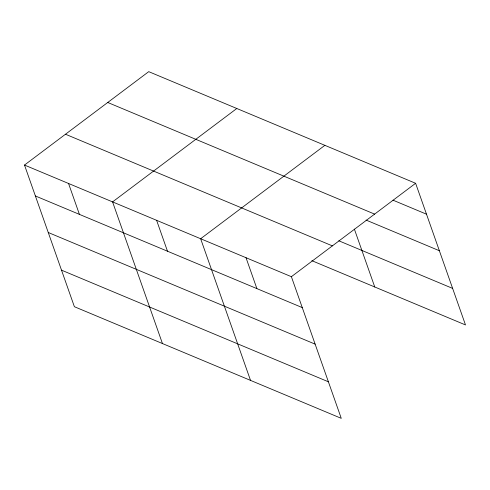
<?xml version="1.0" encoding="UTF-8"?>
<svg xmlns="http://www.w3.org/2000/svg" width="490" height="490" viewBox="0 0 490 490"><rect width="100%" height="100%" fill="white"/><g stroke="black" fill="none" stroke-linecap="round" stroke-linejoin="round"><path stroke-width="0.73" d="M24.5 165.057L291.385 276.691L341.267 418.344L74.382 306.709L24.5 165.057L148.733 71.656L415.618 183.291L465.5 324.944L311.854 260.674M236.805 108.492L112.571 201.898L162.453 343.551M324.876 145.334L200.643 238.734L250.525 380.393M291.385 276.691L415.618 183.291M392.992 200.171L426.496 214.191M107.733 102.477L374.617 214.112M366.079 220.084L439.371 250.739M338.823 240.792L452.631 288.396M65.495 134.236L332.379 245.87M35.384 195.957L302.263 307.591M48.253 232.505L315.137 344.139M61.513 270.161L328.398 381.796M354.38 229.124L374.758 286.987M246.011 257.716L256.895 288.61M156.61 220.316L167.488 251.217M68.539 183.474L79.417 214.375"/></g></svg>
